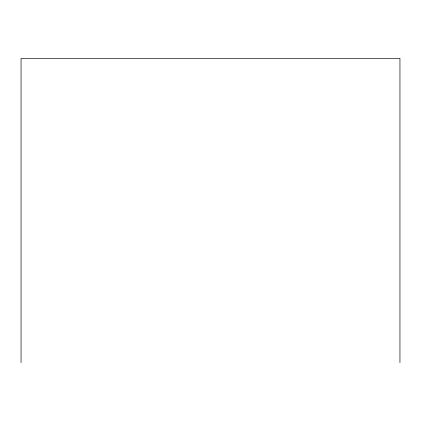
<?xml version="1.0" encoding="UTF-8"?>
<svg xmlns="http://www.w3.org/2000/svg" width="421" height="421" viewBox="0 0 421 421"><rect width="100%" height="100%" fill="white"/><g stroke="black" fill="none" stroke-linecap="round" stroke-linejoin="round"><path stroke-width="0.63" d="M399.95 362.628L399.95 58.372L21.05 58.372L21.05 362.628"/></g></svg>
